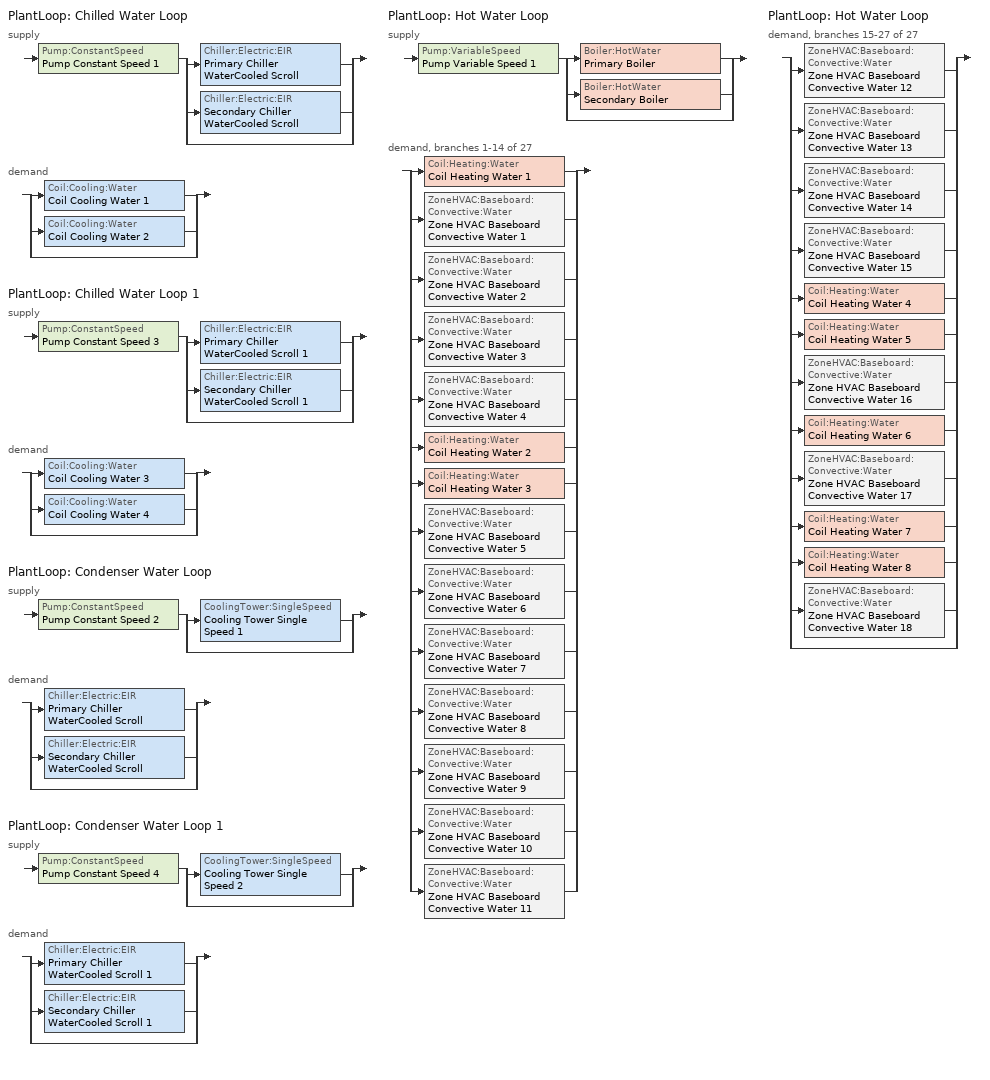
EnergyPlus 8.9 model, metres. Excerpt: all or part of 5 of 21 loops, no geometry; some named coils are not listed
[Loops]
PlantLoop 'Chilled Water Loop'
 supply: Pump:ConstantSpeed 'Pump Constant Speed 1' > split
  | Chiller:Electric:EIR 'Primary Chiller WaterCooled Scroll'
  | Chiller:Electric:EIR 'Secondary Chiller WaterCooled Scroll'
  | bypass
 demand: split
  | Coil:Cooling:Water 'Coil Cooling Water 1'
  | Coil:Cooling:Water 'Coil Cooling Water 2'
  | bypass
PlantLoop 'Chilled Water Loop 1'
 supply: Pump:ConstantSpeed 'Pump Constant Speed 3' > split
  | Chiller:Electric:EIR 'Primary Chiller WaterCooled Scroll 1'
  | Chiller:Electric:EIR 'Secondary Chiller WaterCooled Scroll 1'
  | bypass
 demand: split
  | Coil:Cooling:Water 'Coil Cooling Water 3'
  | Coil:Cooling:Water 'Coil Cooling Water 4'
  | bypass
PlantLoop 'Condenser Water Loop'
 supply: Pump:ConstantSpeed 'Pump Constant Speed 2' > split
  | CoolingTower:SingleSpeed 'Cooling Tower Single Speed 1'
  | bypass
 demand: split
  | Chiller:Electric:EIR 'Primary Chiller WaterCooled Scroll'
  | Chiller:Electric:EIR 'Secondary Chiller WaterCooled Scroll'
  | bypass
PlantLoop 'Condenser Water Loop 1'
 supply: Pump:ConstantSpeed 'Pump Constant Speed 4' > split
  | CoolingTower:SingleSpeed 'Cooling Tower Single Speed 2'
  | bypass
 demand: split
  | Chiller:Electric:EIR 'Primary Chiller WaterCooled Scroll 1'
  | Chiller:Electric:EIR 'Secondary Chiller WaterCooled Scroll 1'
  | bypass
PlantLoop 'Hot Water Loop'
 supply: Pump:VariableSpeed 'Pump Variable Speed 1' > split
  | Boiler:HotWater 'Primary Boiler'
  | Boiler:HotWater 'Secondary Boiler'
  | bypass
 demand, branches 1-14 of 27: split
  | Coil:Heating:Water 'Coil Heating Water 1'
  | ZoneHVAC:Baseboard:Convective:Water 'Zone HVAC Baseboard Convective Water 1'
  | ZoneHVAC:Baseboard:Convective:Water 'Zone HVAC Baseboard Convective Water 2'
  | ZoneHVAC:Baseboard:Convective:Water 'Zone HVAC Baseboard Convective Water 3'
  | ZoneHVAC:Baseboard:Convective:Water 'Zone HVAC Baseboard Convective Water 4'
  | Coil:Heating:Water 'Coil Heating Water 2'
  | Coil:Heating:Water 'Coil Heating Water 3'
  | ZoneHVAC:Baseboard:Convective:Water 'Zone HVAC Baseboard Convective Water 5'
  | ZoneHVAC:Baseboard:Convective:Water 'Zone HVAC Baseboard Convective Water 6'
  | ZoneHVAC:Baseboard:Convective:Water 'Zone HVAC Baseboard Convective Water 7'
  | ZoneHVAC:Baseboard:Convective:Water 'Zone HVAC Baseboard Convective Water 8'
  | ZoneHVAC:Baseboard:Convective:Water 'Zone HVAC Baseboard Convective Water 9'
  | ZoneHVAC:Baseboard:Convective:Water 'Zone HVAC Baseboard Convective Water 10'
  | ZoneHVAC:Baseboard:Convective:Water 'Zone HVAC Baseboard Convective Water 11'
PlantLoop 'Hot Water Loop'
 demand, branches 15-27 of 27: split
  | ZoneHVAC:Baseboard:Convective:Water 'Zone HVAC Baseboard Convective Water 12'
  | ZoneHVAC:Baseboard:Convective:Water 'Zone HVAC Baseboard Convective Water 13'
  | ZoneHVAC:Baseboard:Convective:Water 'Zone HVAC Baseboard Convective Water 14'
  | ZoneHVAC:Baseboard:Convective:Water 'Zone HVAC Baseboard Convective Water 15'
  | Coil:Heating:Water 'Coil Heating Water 4'
  | Coil:Heating:Water 'Coil Heating Water 5'
  | ZoneHVAC:Baseboard:Convective:Water 'Zone HVAC Baseboard Convective Water 16'
  | Coil:Heating:Water 'Coil Heating Water 6'
  | ZoneHVAC:Baseboard:Convective:Water 'Zone HVAC Baseboard Convective Water 17'
  | Coil:Heating:Water 'Coil Heating Water 7'
  | Coil:Heating:Water 'Coil Heating Water 8'
  | ZoneHVAC:Baseboard:Convective:Water 'Zone HVAC Baseboard Convective Water 18'
  | bypass
[ZoneHVAC:Baseboard:Convective:Water] Availability Schedule=Always On Discrete; Heating Design Capacity Method=HeatingDesignCapacity; Heating Design Capacity {W}=Autosize; Heating Design Capacity Per Floor Area {W/m2}=0; Fraction of Autosized Heating Design Capacity=0.8; U-Factor Times Area Value {W/K}=Autosize; Maximum Water Flow Rate {m3/s}=Autosize; Convergence Tolerance=0.001
Zone HVAC Baseboard Convective Water 15; Zone HVAC Baseboard Convective Water 7; Zone HVAC Baseboard Convective Water 8; Zone HVAC Baseboard Convective Water 10; Zone HVAC Baseboard Convective Water 6; Zone HVAC Baseboard Convective Water 12; Zone HVAC Baseboard Convective Water 11; Zone HVAC Baseboard Convective Water 16; Zone HVAC Baseboard Convective Water 14; Zone HVAC Baseboard Convective Water 18; Zone HVAC Baseboard Convective Water 17; Zone HVAC Baseboard Convective Water 13; Zone HVAC Baseboard Convective Water 4; Zone HVAC Baseboard Convective Water 1; Zone HVAC Baseboard Convective Water 2; Zone HVAC Baseboard Convective Water 9; Zone HVAC Baseboard Convective Water 5; Zone HVAC Baseboard Convective Water 3
[Coil:Heating:Water] Availability Schedule=Always On Discrete; U-Factor Times Area Value {W/K}=Autosize; Maximum Water Flow Rate {m3/s}=Autosize; Performance Input Method=UFactorTimesAreaAndDesignWaterFlowRate; Rated Capacity {W}=Autosize; Rated Inlet Water Temperature {C}=82.2; Rated Inlet Air Temperature {C}=16.6; Rated Outlet Water Temperature {C}=71.1; Rated Outlet Air Temperature {C}=32.2; Rated Ratio for Air and Water Convection=0.5
Coil Heating Water 5; Coil Heating Water 8; Coil Heating Water 6; Coil Heating Water 2; Coil Heating Water 3
[Fan:ConstantVolume] Availability Schedule=Always On Discrete; Fan Total Efficiency=0.7; Pressure Rise {Pa}=250; Maximum Flow Rate {m3/s}=AutoSize; Motor Efficiency=0.9; Motor In Airstream Fraction=1
Fan Constant Volume 7; Fan Constant Volume 8
[Coil:Cooling:Water] Availability Schedule=Always On Discrete; Design Water Flow Rate {m3/s}=Autosize; Design Air Flow Rate {m3/s}=Autosize; Design Inlet Water Temperature {C}=Autosize; Design Inlet Air Temperature {C}=Autosize; Design Outlet Air Temperature {C}=Autosize; Design Inlet Air Humidity Ratio {kgWater/kgDryAir}=Autosize; Design Outlet Air Humidity Ratio {kgWater/kgDryAir}=Autosize; Type of Analysis=SimpleAnalysis; Heat Exchanger Configuration=CrossFlow
Coil Cooling Water 1; Coil Cooling Water 2
[ZoneHVAC:FourPipeFanCoil] Availability Schedule=Always On Discrete; Capacity Control Method=ConstantFanVariableFlow; Maximum Supply Air Flow Rate {m3/s}=Autosize; Maximum Outdoor Air Flow Rate {m3/s}=Autosize; Maximum Cold Water Flow Rate {m3/s}=Autosize; Maximum Hot Water Flow Rate {m3/s}=Autosize; Minimum Supply Air Temperature in Cooling Mode {C}=Autosize; Maximum Supply Air Temperature in Heating Mode {C}=Autosize
Name | Supply Air Fan | Cooling Coil | Heating Coil
Zone HVAC Four Pipe Fan Coil 1 | Fan Constant Volume 7 | Coil Cooling Water 1 | Coil Heating Water 2
Zone HVAC Four Pipe Fan Coil 2 | Fan Constant Volume 8 | Coil Cooling Water 2 | Coil Heating Water 3
[SetpointManager:Scheduled] Control Variable=Temperature
Name | Schedule
Setpoint Manager Scheduled 2 | CHW Temp
Setpoint Manager Scheduled 4 | CHW Temp 1
Setpoint Manager Scheduled 3 | CW Temp
Setpoint Manager Scheduled 5 | CW Temp 1
[PlantLoop] Fluid Type=Water; Maximum Loop Temperature {C}=100; Minimum Loop Temperature {C}=0; Maximum Loop Flow Rate {m3/s}=Autosize; Minimum Loop Flow Rate {m3/s}=0; Plant Loop Volume {m3}=Autocalculate; Load Distribution Scheme=Optimal; Plant Loop Demand Calculation Scheme=SingleSetpoint
Name | Plant Equipment Operation Scheme
Chilled Water Loop | Chilled Water Loop Operation Schemes
Chilled Water Loop 1 | Chilled Water Loop 1 Operation Schemes
Condenser Water Loop | Condenser Water Loop Operation Schemes
Condenser Water Loop 1 | Condenser Water Loop 1 Operation Schemes
Hot Water Loop | Hot Water Loop Operation Schemes
[Sizing:Plant] Sizing Option=NonCoincident; Zone Timesteps in Averaging Window=1; Coincident Sizing Factor Mode=None
Name | Loop Type | Design Loop Exit Temperature {C} | Loop Design Temperature Difference {deltaC}
Chilled Water Loop; Chilled Water Loop 1 | Cooling | 7 | 6
Condenser Water Loop; Condenser Water Loop 1 | Condenser | 29 | 6
Hot Water Loop | Heating | 82 | 16
[Pump:ConstantSpeed] Design Flow Rate {m3/s}=Autosize; Design Pump Head {Pa}=179352; Design Power Consumption {W}=Autosize; Motor Efficiency=0.9; Fraction of Motor Inefficiencies to Fluid Stream=0; Pump Control Type=Intermittent; Design Power Sizing Method=PowerPerFlowPerPressure; Design Electric Power per Unit Flow Rate {W/(m3/s)}=348701.1; Design Shaft Power per Unit Flow Rate per Unit Head=1.28205
Pump Constant Speed 1; Pump Constant Speed 3; Pump Constant Speed 2; Pump Constant Speed 4
[Chiller:Electric:EIR] Reference Capacity {W}=Autosize; Reference COP {W/W}=5.5; Reference Leaving Chilled Water Temperature {C}=6.67; Reference Entering Condenser Fluid Temperature {C}=29.4; Reference Chilled Water Flow Rate {m3/s}=Autosize; Reference Condenser Fluid Flow Rate {m3/s}=Autosize; Minimum Part Load Ratio=0.1; Maximum Part Load Ratio=1; Optimum Part Load Ratio=1; Minimum Unloading Ratio=0.2; Condenser Type=WaterCooled; Condenser Fan Power Ratio {W/W}=0; Fraction of Compressor Electric Consumption Rejected by Condenser=1; Leaving Chilled Water Lower Temperature Limit {C}=2; Chiller Flow Mode=NotModulated; Sizing Factor=1
Name | Cooling Capacity Function of Temperature Curve | Electric Input to Cooling Output Ratio Function of Temperature Curve | Electric Input to Cooling Output Ratio Function of Part Load Ratio Curve
Primary Chiller WaterCooled Scroll | Curve Biquadratic 11 | Curve Biquadratic 12 | Curve Quadratic 11
Secondary Chiller WaterCooled Scroll | Curve Biquadratic 13 | Curve Biquadratic 14 | Curve Quadratic 12
Primary Chiller WaterCooled Scroll 1 | Curve Biquadratic 39 | Curve Biquadratic 40 | Curve Quadratic 46
Secondary Chiller WaterCooled Scroll 1 | Curve Biquadratic 41 | Curve Biquadratic 42 | Curve Quadratic 47
[PlantEquipmentOperationSchemes] Control Scheme Schedule Name 1=Always On Discrete
Name | Control Scheme Object Type 1 | Control Scheme Name 1
Chilled Water Loop Operation Schemes | PlantEquipmentOperation:CoolingLoad | Chilled Water Loop Cooling Operation Scheme
Chilled Water Loop 1 Operation Schemes | PlantEquipmentOperation:CoolingLoad | Chilled Water Loop 1 Cooling Operation Scheme
Condenser Water Loop Operation Schemes | PlantEquipmentOperation:CoolingLoad | Condenser Water Loop Cooling Operation Scheme
Condenser Water Loop 1 Operation Schemes | PlantEquipmentOperation:CoolingLoad | Condenser Water Loop 1 Cooling Operation Scheme
Hot Water Loop Operation Schemes | PlantEquipmentOperation:HeatingLoad | Hot Water Loop Heating Operation Scheme
[PlantEquipmentOperation:CoolingLoad] Load Range Lower Limit 1 {W}=0; Load Range Upper Limit 1 {W}=1000000000
Name | Range Equipment List Name 1
Chilled Water Loop Cooling Operation Scheme | Chilled Water Loop Cooling Equipment List
Chilled Water Loop 1 Cooling Operation Scheme | Chilled Water Loop 1 Cooling Equipment List
Condenser Water Loop Cooling Operation Scheme | Condenser Water Loop Cooling Equipment List
Condenser Water Loop 1 Cooling Operation Scheme | Condenser Water Loop 1 Cooling Equipment List
[PlantEquipmentList]
Chilled Water Loop Cooling Equipment List: Chiller:Electric:EIR, Primary Chiller WaterCooled Scroll, Chiller:Electric:EIR, Secondary Chiller WaterCooled Scroll
Chilled Water Loop 1 Cooling Equipment List: Chiller:Electric:EIR, Primary Chiller WaterCooled Scroll 1, Chiller:Electric:EIR, Secondary Chiller WaterCooled Scroll 1
Condenser Water Loop Cooling Equipment List: CoolingTower:SingleSpeed, Cooling Tower Single Speed 1
Condenser Water Loop 1 Cooling Equipment List: CoolingTower:SingleSpeed, Cooling Tower Single Speed 2
Hot Water Loop Heating Equipment List: Boiler:HotWater, Primary Boiler, Boiler:HotWater, Secondary Boiler
[CoolingTower:SingleSpeed] Design Water Flow Rate {m3/s}=Autosize; Design Air Flow Rate {m3/s}=Autosize; Design Fan Power {W}=Autosize; Design U-Factor Times Area Value {W/K}=Autosize; Free Convection Air Flow Rate {m3/s}=Autosize; Free Convection Air Flow Rate Sizing Factor=0.1; Free Convection U-Factor Times Area Value {W/K}=Autosize; Free Convection U-Factor Times Area Value Sizing Factor=0.1; Performance Input Method=UFactorTimesAreaAndDesignWaterFlowRate; Heat Rejection Capacity and Nominal Capacity Sizing Ratio=1.25; Free Convection Capacity {W}=0; Free Convection Nominal Capacity Sizing Factor=0.1; Design Inlet Air Dry-Bulb Temperature {C}=24; Design Inlet Air Wet-Bulb Temperature {C}=24; Design Approach Temperature {deltaC}=5; Design Range Temperature {deltaC}=5; Basin Heater Capacity {W/K}=0; Basin Heater Setpoint Temperature {C}=2; Evaporation Loss Mode=LossFactor; Evaporation Loss Factor {percent/K}=0.2; Drift Loss Percent {percent}=0.008; Blowdown Calculation Mode=ConcentrationRatio; Blowdown Concentration Ratio=3; Capacity Control=FanCycling; Number of Cells=1; Cell Control=MinimalCell; Cell Minimum  Water Flow Rate Fraction=0.33; Cell Maximum Water Flow Rate Fraction=2.5; Sizing Factor=1
Cooling Tower Single Speed 1; Cooling Tower Single Speed 2
[Pump:VariableSpeed]
Pump Variable Speed 1: Design Maximum Flow Rate {m3/s}=Autosize; Design Pump Head {Pa}=179352; Design Power Consumption {W}=Autosize; Motor Efficiency=0.9; Fraction of Motor Inefficiencies to Fluid Stream=0; Coefficient 1 of the Part Load Performance Curve=0; Coefficient 2 of the Part Load Performance Curve=1; Coefficient 3 of the Part Load Performance Curve=0; Coefficient 4 of the Part Load Performance Curve=0; Design Minimum Flow Rate {m3/s}=0; Pump Control Type=Intermittent; Skin Loss Radiative Fraction=0.5; Design Power Sizing Method=PowerPerFlowPerPressure; Design Electric Power per Unit Flow Rate {W/(m3/s)}=348701.1; Design Shaft Power per Unit Flow Rate per Unit Head=1.28205; Design Minimum Flow Rate Fraction=0
[Boiler:HotWater] Fuel Type=NaturalGas; Nominal Capacity {W}=Autosize; Nominal Thermal Efficiency=0.8; Design Water Outlet Temperature {C}=82; Design Water Flow Rate {m3/s}=Autosize; Minimum Part Load Ratio=0; Maximum Part Load Ratio=1; Optimum Part Load Ratio=1; Water Outlet Upper Temperature Limit {C}=99; Boiler Flow Mode=ConstantFlow; Parasitic Electric Load {W}=0; Sizing Factor=1
Primary Boiler; Secondary Boiler
[SetpointManager:OutdoorAirReset]
Setpoint Manager Outdoor Air Reset 1: Control Variable=Temperature; Setpoint at Outdoor Low Temperature {C}=82; Outdoor Low Temperature {C}=-16; Setpoint at Outdoor High Temperature {C}=60; Outdoor High Temperature {C}=0
[PlantEquipmentOperation:HeatingLoad]
Hot Water Loop Heating Operation Scheme: Load Range Lower Limit 1 {W}=0; Load Range Upper Limit 1 {W}=1000000000; Range Equipment List Name 1=Hot Water Loop Heating Equipment List
[Schedule:Day:Interval]
satCHW Temp 1; satCHW Temp 3; Schedule Day 6; Schedule Day 8; sunCHW Temp 1; sunCHW Temp 3; wkdCHW Temp 1; wkdCHW Temp 3: No, 01:00, 7, 02:00, 7, 03:00, 7, 04:00, 7, 05:00, 7, 06:00, 7, 07:00, 7, 08:00, 7, 09:00, 7, 10:00, 7, 11:00, 7, 12:00, 7, 13:00, 7, 14:00, 7, 15:00, 7, 16:00, 7, 17:00, 7, 18:00, 7, 19:00, 7, 20:00, 7, 21:00, 7, 22:00, 7, 23:00, 7, 24:00, 7
satCW Temp 1; satCW Temp 3; Schedule Day 7; Schedule Day 9; sunCW Temp 1; sunCW Temp 3; wkdCW Temp 1; wkdCW Temp 3: No, 01:00, 29, 02:00, 29, 03:00, 29, 04:00, 29, 05:00, 29, 06:00, 29, 07:00, 29, 08:00, 29, 09:00, 29, 10:00, 29, 11:00, 29, 12:00, 29, 13:00, 29, 14:00, 29, 15:00, 29, 16:00, 29, 17:00, 29, 18:00, 29, 19:00, 29, 20:00, 29, 21:00, 29, 22:00, 29, 23:00, 29, 24:00, 29
[Schedule:Week:Daily]
CHW Temp Week Rule - Jan1-Dec31: sunCHW Temp 1, wkdCHW Temp 1, wkdCHW Temp 1, wkdCHW Temp 1, wkdCHW Temp 1, wkdCHW Temp 1, satCHW Temp 1, Schedule Day 6, Schedule Day 6, Schedule Day 6, Schedule Day 6, Schedule Day 6
CHW Temp 1 Week Rule - Jan1-Dec31: sunCHW Temp 3, wkdCHW Temp 3, wkdCHW Temp 3, wkdCHW Temp 3, wkdCHW Temp 3, wkdCHW Temp 3, satCHW Temp 3, Schedule Day 8, Schedule Day 8, Schedule Day 8, Schedule Day 8, Schedule Day 8
CW Temp Week Rule - Jan1-Dec31: sunCW Temp 1, wkdCW Temp 1, wkdCW Temp 1, wkdCW Temp 1, wkdCW Temp 1, wkdCW Temp 1, satCW Temp 1, Schedule Day 7, Schedule Day 7, Schedule Day 7, Schedule Day 7, Schedule Day 7
CW Temp 1 Week Rule - Jan1-Dec31: sunCW Temp 3, wkdCW Temp 3, wkdCW Temp 3, wkdCW Temp 3, wkdCW Temp 3, wkdCW Temp 3, satCW Temp 3, Schedule Day 9, Schedule Day 9, Schedule Day 9, Schedule Day 9, Schedule Day 9
[Schedule:Year]
CHW Temp: CHW Temp Week Rule - Jan1-Dec31, 1, 1, 12, 31
CHW Temp 1: CHW Temp 1 Week Rule - Jan1-Dec31, 1, 1, 12, 31
CW Temp: CW Temp Week Rule - Jan1-Dec31, 1, 1, 12, 31
CW Temp 1: CW Temp 1 Week Rule - Jan1-Dec31, 1, 1, 12, 31
[Schedule:Constant]
Always On Discrete: Hourly Value=1
[Curve:Biquadratic] Minimum Value of x {BasedOnField A2}=5; Maximum Value of x {BasedOnField A2}=10; Minimum Value of y {BasedOnField A3}=24; Maximum Value of y {BasedOnField A3}=35
Name | Coefficient1 Constant | Coefficient2 x | Coefficient3 x**2 | Coefficient4 y | Coefficient5 y**2 | Coefficient6 x*y
Curve Biquadratic 11; Curve Biquadratic 13; Curve Biquadratic 39; Curve Biquadratic 41 | 1.02152 | 0.0370359 | 0.000233248 | -0.00389405 | -6.52536e-05 | -0.000268045
Curve Biquadratic 12; Curve Biquadratic 14; Curve Biquadratic 40; Curve Biquadratic 42 | 0.701769 | -0.00452016 | 0.00053311 | -0.00549821 | 0.000544579 | -0.000729032
[Curve:Quadratic] Coefficient1 Constant=0.0636912; Coefficient2 x=0.584888; Coefficient3 x**2=0.352803; Minimum Value of x {BasedOnField A2}=0; Maximum Value of x {BasedOnField A2}=1
Curve Quadratic 11; Curve Quadratic 12; Curve Quadratic 46; Curve Quadratic 47
